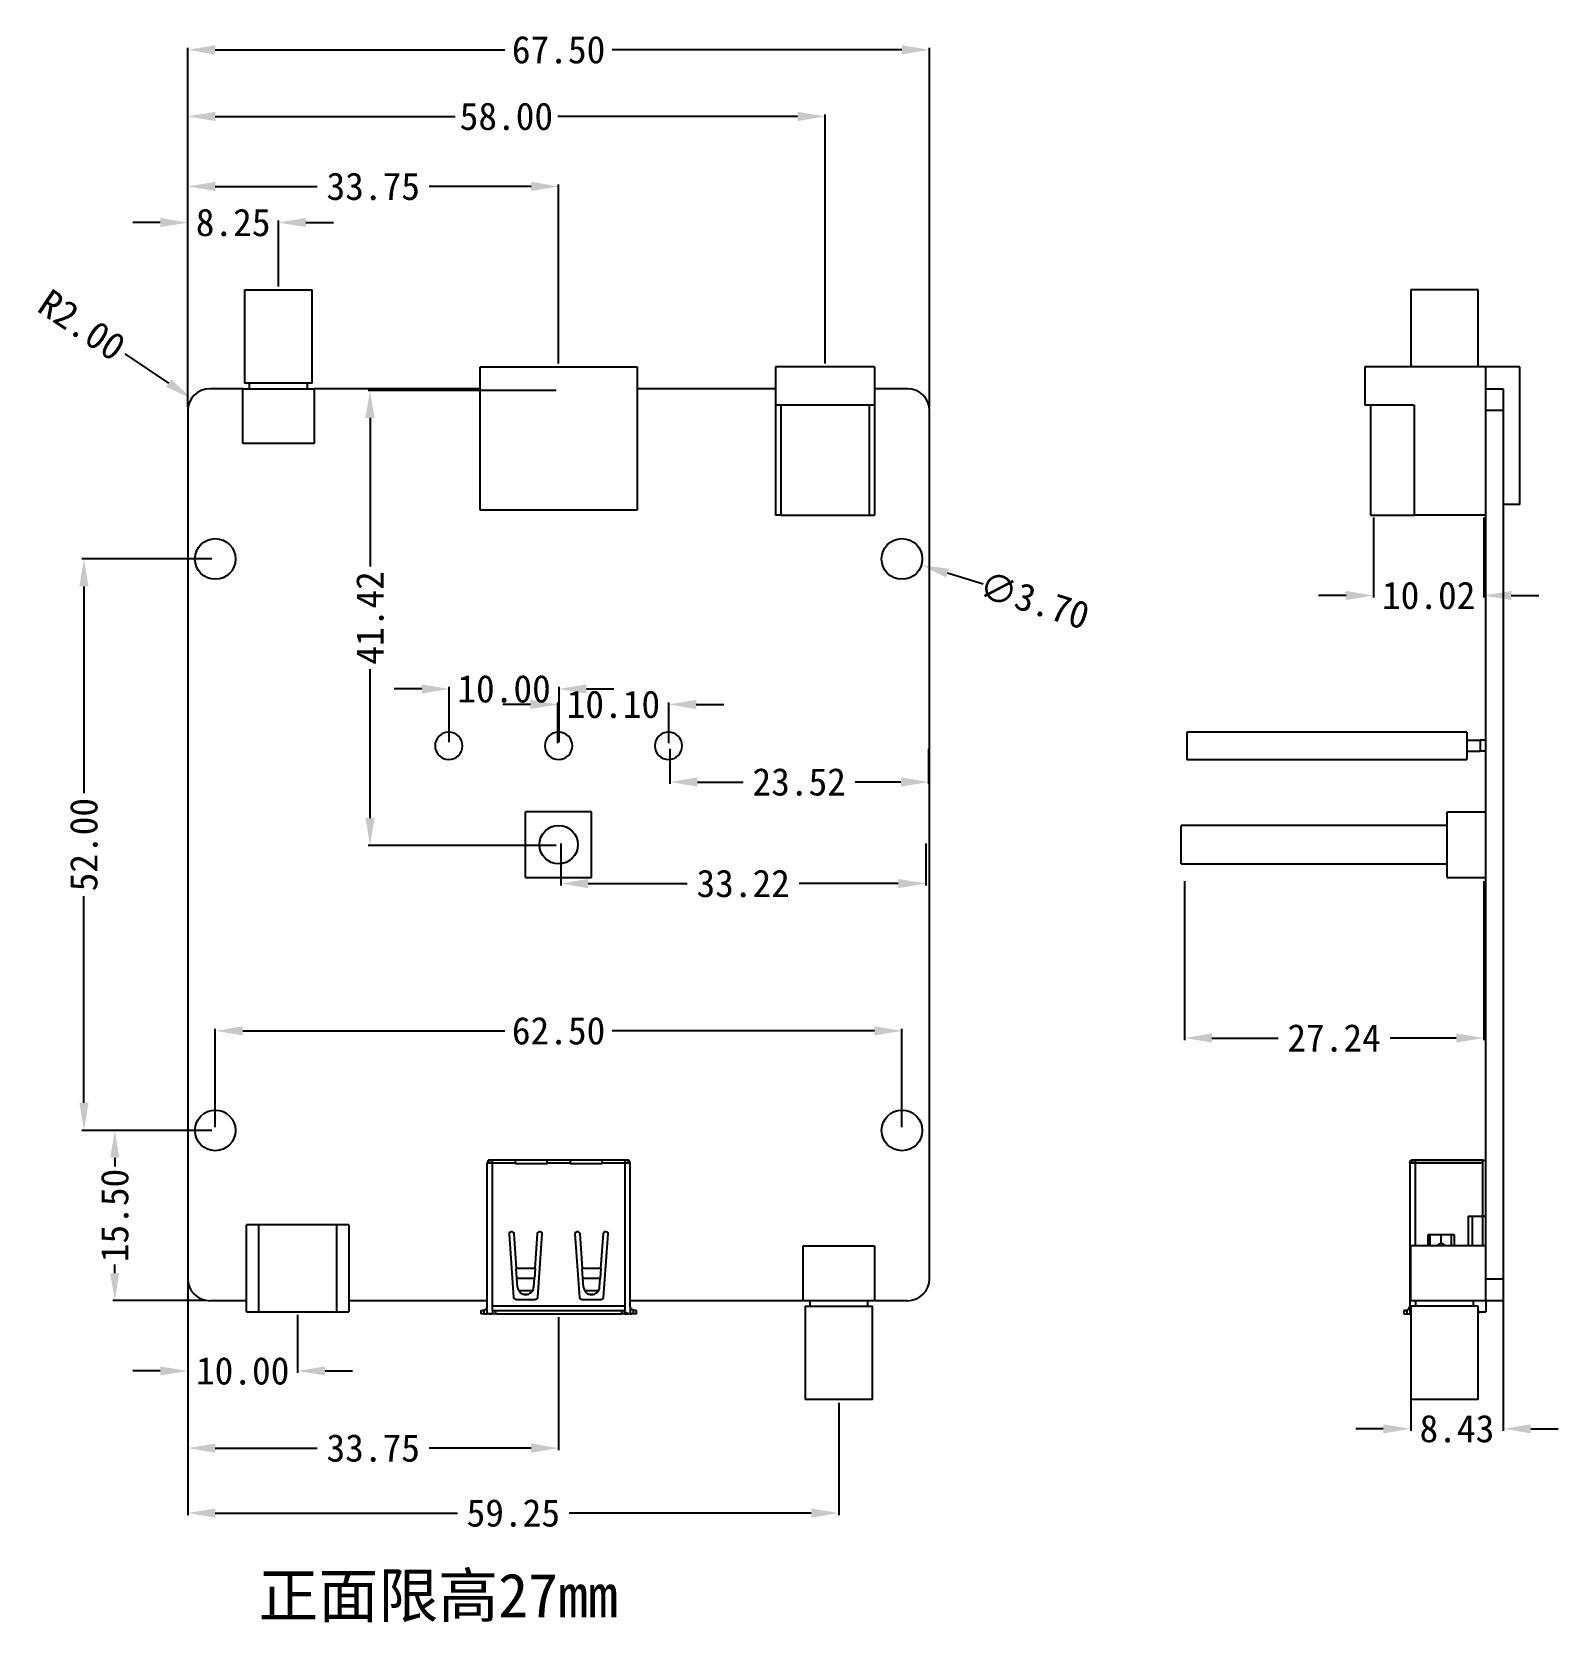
# Model space of a CAD drawing. Header units: millimetres. Extents: x 181 to 473, y 8 to 188.
# Drawn here: x 181.3 to 320.2, y 43 to 187.7 of the extents above; entities that cross this region are included whole.
import ezdxf

# ---------------------------------------------------------------- set-up
doc = ezdxf.new("R2010")
doc.units = ezdxf.units.MM
doc.layers.add('1', color=7, linetype='Continuous', true_color=0xffffff)
doc.dimstyles.get("Standard").update_dxf_attribs({"dimtxt": 2.5, "dimasz": 2.5, "dimexe": 0.18, "dimexo": 0.3, "dimgap": 0.09, "dimtad": 0, "dimzin": 0, "dimdsep": 46, "dimtxsty": 'Standard', "dimcen": 0, "dimclrd": 3, "dimclre": 3, "dimclrt": 4, "dimadec": 0, "dimazin": 0, "dimtfac": 1, "dimtofl": 0, "dimtmove": 0, "dimatfit": 3, "dimfxl": 0, "dimtolj": 1, "dimtzin": 0, "dimarcsym": 0})

# ---------------------------------------------------------------- blocks, each defined once
blk = doc.blocks.new('*D41')
at = {"color": 3, "linetype": 'ByBlock', "lineweight": -2, "transparency": 16777216}
for p, q in [((195.52, 153.54), (195.52, 186.25)), ((198.02, 186.07), (224.39, 186.07)), ((260.52, 186.07), (234.16, 186.07)), ((263.02, 153.54), (263.02, 186.25))]:
    blk.add_line(p, q, dxfattribs=at)
at = {"color": 3, "linetype": 'ByBlock', "lineweight": -3, "transparency": 16777216}
for points in [[(198.02, 186.49), (198.02, 185.65), (195.52, 186.07)], [(260.52, 186.49), (260.52, 185.65), (263.02, 186.07)]]:
    blk.add_solid(points, dxfattribs=at)
at = {"layer": 'Defpoints', "color": 0, "linetype": 'ByBlock', "lineweight": -3, "transparency": 16777216}
for p in [(263.02, 186.07), (195.52, 153.24), (263.02, 153.24)]:
    blk.add_point(p, dxfattribs=at)
at = {"color": 4, "linetype": 'ByBlock', "lineweight": -3, "transparency": 16777216, "insert": (229.27, 186.07), "char_height": 2.5, "attachment_point": 5}
blk.add_mtext('\\A1;67.50', dxfattribs=at)
blk = doc.blocks.new('*D42')
at = {"color": 3, "linetype": 'ByBlock', "lineweight": -2, "transparency": 16777216}
blk.add_line((189.78, 158.42), (193.78, 155.74), dxfattribs=at)
at = {"color": 3, "linetype": 'ByBlock', "lineweight": -3, "transparency": 16777216}
blk.add_solid([(194.02, 156.09), (193.55, 155.39), (195.86, 154.35)], dxfattribs=at)
at = {"layer": 'Defpoints', "color": 0, "linetype": 'ByBlock', "lineweight": -3, "transparency": 16777216}
for p in [(195.86, 154.35), (197.52, 153.24)]:
    blk.add_point(p, dxfattribs=at)
at = {"color": 4, "linetype": 'ByBlock', "lineweight": -3, "transparency": 16777216, "insert": (185.89, 161.02), "char_height": 2.5, "attachment_point": 5, "rotation": 326.1982}
blk.add_mtext('\\A1;R2.00', dxfattribs=at)
blk = doc.blocks.new('*D43')
at = {"color": 3, "linetype": 'ByBlock', "lineweight": -2, "transparency": 16777216}
for p, q in [((193.02, 170.35), (190.52, 170.35)), ((195.52, 153.54), (195.52, 170.53)), ((203.77, 164.54), (203.77, 170.53)), ((206.27, 170.35), (208.77, 170.35))]:
    blk.add_line(p, q, dxfattribs=at)
at = {"color": 3, "linetype": 'ByBlock', "lineweight": -3, "transparency": 16777216}
for points in [[(193.02, 170.77), (193.02, 169.94), (195.52, 170.35)], [(206.27, 170.77), (206.27, 169.94), (203.77, 170.35)]]:
    blk.add_solid(points, dxfattribs=at)
at = {"layer": 'Defpoints', "color": 0, "linetype": 'ByBlock', "lineweight": -3, "transparency": 16777216}
for p in [(203.77, 170.35), (203.77, 164.24), (195.52, 153.24)]:
    blk.add_point(p, dxfattribs=at)
at = {"color": 4, "linetype": 'ByBlock', "lineweight": -3, "transparency": 16777216, "insert": (199.65, 170.35), "char_height": 2.5, "attachment_point": 5}
blk.add_mtext('\\A1;8.25', dxfattribs=at)
blk = doc.blocks.new('*D44')
at = {"color": 3, "linetype": 'ByBlock', "lineweight": -2, "transparency": 16777216}
for p, q in [((195.52, 153.54), (195.52, 173.82)), ((229.27, 157.54), (229.27, 173.82)), ((198.02, 173.64), (207.31, 173.64)), ((226.77, 173.64), (217.49, 173.64))]:
    blk.add_line(p, q, dxfattribs=at)
at = {"color": 3, "linetype": 'ByBlock', "lineweight": -3, "transparency": 16777216}
for points in [[(198.02, 174.06), (198.02, 173.23), (195.52, 173.64)], [(226.77, 174.06), (226.77, 173.23), (229.27, 173.64)]]:
    blk.add_solid(points, dxfattribs=at)
at = {"layer": 'Defpoints', "color": 0, "linetype": 'ByBlock', "lineweight": -3, "transparency": 16777216}
for p in [(229.27, 173.64), (229.27, 157.24), (195.52, 153.24)]:
    blk.add_point(p, dxfattribs=at)
at = {"color": 4, "linetype": 'ByBlock', "lineweight": -3, "transparency": 16777216, "insert": (212.4, 173.64), "char_height": 2.5, "attachment_point": 5}
blk.add_mtext('\\A1;33.75', dxfattribs=at)
blk = doc.blocks.new('*D45')
at = {"color": 3, "linetype": 'ByBlock', "lineweight": -2, "transparency": 16777216}
for p, q in [((195.52, 153.54), (195.52, 180.19)), ((198.02, 180.01), (219.85, 180.01)), ((251.02, 180.01), (229.2, 180.01)), ((253.52, 157.54), (253.52, 180.19))]:
    blk.add_line(p, q, dxfattribs=at)
at = {"color": 3, "linetype": 'ByBlock', "lineweight": -3, "transparency": 16777216}
for points in [[(198.02, 180.43), (198.02, 179.59), (195.52, 180.01)], [(251.02, 180.43), (251.02, 179.59), (253.52, 180.01)]]:
    blk.add_solid(points, dxfattribs=at)
at = {"layer": 'Defpoints', "color": 0, "linetype": 'ByBlock', "lineweight": -3, "transparency": 16777216}
for p in [(253.52, 180.01), (253.52, 157.24), (195.52, 153.24)]:
    blk.add_point(p, dxfattribs=at)
at = {"color": 4, "linetype": 'ByBlock', "lineweight": -3, "transparency": 16777216, "insert": (224.52, 180.01), "char_height": 2.5, "attachment_point": 5}
blk.add_mtext('\\A1;58.00', dxfattribs=at)
blk = doc.blocks.new('*D46')
at = {"color": 3, "linetype": 'ByBlock', "lineweight": -2, "transparency": 16777216}
for p, q in [((195.52, 73.94), (195.52, 65.66)), ((205.52, 70.94), (205.52, 65.66)), ((193.02, 65.84), (190.52, 65.84)), ((208.02, 65.84), (210.52, 65.84))]:
    blk.add_line(p, q, dxfattribs=at)
at = {"color": 3, "linetype": 'ByBlock', "lineweight": -3, "transparency": 16777216}
for points in [[(193.02, 66.26), (193.02, 65.43), (195.52, 65.84)], [(208.02, 66.26), (208.02, 65.43), (205.52, 65.84)]]:
    blk.add_solid(points, dxfattribs=at)
at = {"layer": 'Defpoints', "color": 0, "linetype": 'ByBlock', "lineweight": -3, "transparency": 16777216}
for p in [(195.52, 74.24), (205.52, 71.24), (205.52, 65.84)]:
    blk.add_point(p, dxfattribs=at)
at = {"color": 4, "linetype": 'ByBlock', "lineweight": -3, "transparency": 16777216, "insert": (200.52, 65.84), "char_height": 2.5, "attachment_point": 5}
blk.add_mtext('\\A1;10.00', dxfattribs=at)
blk = doc.blocks.new('*D47')
at = {"color": 3, "linetype": 'ByBlock', "lineweight": -2, "transparency": 16777216}
for p, q in [((195.52, 73.94), (195.52, 58.64)), ((229.27, 70.74), (229.27, 58.64)), ((198.02, 58.82), (207.31, 58.82)), ((226.77, 58.82), (217.49, 58.82))]:
    blk.add_line(p, q, dxfattribs=at)
at = {"color": 3, "linetype": 'ByBlock', "lineweight": -3, "transparency": 16777216}
for points in [[(198.02, 59.24), (198.02, 58.4), (195.52, 58.82)], [(226.77, 59.24), (226.77, 58.4), (229.27, 58.82)]]:
    blk.add_solid(points, dxfattribs=at)
at = {"layer": 'Defpoints', "color": 0, "linetype": 'ByBlock', "lineweight": -3, "transparency": 16777216}
for p in [(195.52, 74.24), (229.27, 71.04), (229.27, 58.82)]:
    blk.add_point(p, dxfattribs=at)
at = {"color": 4, "linetype": 'ByBlock', "lineweight": -3, "transparency": 16777216, "insert": (212.4, 58.82), "char_height": 2.5, "attachment_point": 5}
blk.add_mtext('\\A1;33.75', dxfattribs=at)
blk = doc.blocks.new('*D48')
at = {"color": 3, "linetype": 'ByBlock', "lineweight": -2, "transparency": 16777216}
for p, q in [((195.52, 73.94), (195.52, 52.73)), ((254.77, 62.94), (254.77, 52.73)), ((198.02, 52.91), (220.06, 52.91)), ((252.27, 52.91), (230.24, 52.91))]:
    blk.add_line(p, q, dxfattribs=at)
at = {"color": 3, "linetype": 'ByBlock', "lineweight": -3, "transparency": 16777216}
for points in [[(198.02, 53.33), (198.02, 52.5), (195.52, 52.91)], [(252.27, 53.33), (252.27, 52.5), (254.77, 52.91)]]:
    blk.add_solid(points, dxfattribs=at)
at = {"layer": 'Defpoints', "color": 0, "linetype": 'ByBlock', "lineweight": -3, "transparency": 16777216}
for p in [(195.52, 74.24), (254.77, 63.24), (254.77, 52.91)]:
    blk.add_point(p, dxfattribs=at)
at = {"color": 4, "linetype": 'ByBlock', "lineweight": -3, "transparency": 16777216, "insert": (225.15, 52.91), "char_height": 2.5, "attachment_point": 5}
blk.add_mtext('\\A1;59.25', dxfattribs=at)
blk = doc.blocks.new('*D49')
at = {"color": 3, "linetype": 'ByBlock', "lineweight": -2, "transparency": 16777216}
for p, q in [((198.02, 88.04), (198.02, 96.97)), ((260.52, 88.04), (260.52, 96.97)), ((200.52, 96.79), (224.39, 96.79)), ((258.02, 96.79), (234.16, 96.79))]:
    blk.add_line(p, q, dxfattribs=at)
at = {"color": 3, "linetype": 'ByBlock', "lineweight": -3, "transparency": 16777216}
for points in [[(200.52, 97.21), (200.52, 96.38), (198.02, 96.79)], [(258.02, 97.21), (258.02, 96.38), (260.52, 96.79)]]:
    blk.add_solid(points, dxfattribs=at)
at = {"layer": 'Defpoints', "color": 0, "linetype": 'ByBlock', "lineweight": -3, "transparency": 16777216}
for p in [(260.52, 96.79), (198.02, 87.74), (260.52, 87.74)]:
    blk.add_point(p, dxfattribs=at)
at = {"color": 4, "linetype": 'ByBlock', "lineweight": -3, "transparency": 16777216, "insert": (229.27, 96.79), "char_height": 2.5, "attachment_point": 5}
blk.add_mtext('\\A1;62.50', dxfattribs=at)
blk = doc.blocks.new('*D50')
at = {"color": 3, "linetype": 'ByBlock', "lineweight": -2, "transparency": 16777216}
for p, q in [((197.72, 139.74), (185.89, 139.74)), ((186.07, 137.24), (186.07, 118.41)), ((186.07, 90.24), (186.07, 109.06)), ((197.72, 87.74), (185.89, 87.74))]:
    blk.add_line(p, q, dxfattribs=at)
at = {"color": 3, "linetype": 'ByBlock', "lineweight": -3, "transparency": 16777216}
for points in [[(185.66, 137.24), (186.49, 137.24), (186.07, 139.74)], [(185.66, 90.24), (186.49, 90.24), (186.07, 87.74)]]:
    blk.add_solid(points, dxfattribs=at)
at = {"layer": 'Defpoints', "color": 0, "linetype": 'ByBlock', "lineweight": -3, "transparency": 16777216}
for p in [(186.07, 139.74), (198.02, 139.74), (198.02, 87.74)]:
    blk.add_point(p, dxfattribs=at)
at = {"color": 4, "linetype": 'ByBlock', "lineweight": -3, "transparency": 16777216, "insert": (186.07, 113.74), "char_height": 2.5, "attachment_point": 5, "rotation": 90}
blk.add_mtext('\\A1;52.00', dxfattribs=at)
blk = doc.blocks.new('*D51')
at = {"color": 3, "linetype": 'ByBlock', "lineweight": -2, "transparency": 16777216}
for p, q in [((197.72, 87.74), (188.7, 87.74)), ((188.88, 85.24), (188.88, 84.45)), ((188.88, 74.74), (188.88, 75.52)), ((197.22, 72.24), (188.7, 72.24))]:
    blk.add_line(p, q, dxfattribs=at)
at = {"color": 3, "linetype": 'ByBlock', "lineweight": -3, "transparency": 16777216}
for points in [[(188.46, 85.24), (189.29, 85.24), (188.88, 87.74)], [(188.46, 74.74), (189.29, 74.74), (188.88, 72.24)]]:
    blk.add_solid(points, dxfattribs=at)
at = {"layer": 'Defpoints', "color": 0, "linetype": 'ByBlock', "lineweight": -3, "transparency": 16777216}
for p in [(188.88, 87.74), (198.02, 87.74), (197.52, 72.24)]:
    blk.add_point(p, dxfattribs=at)
at = {"color": 4, "linetype": 'ByBlock', "lineweight": -3, "transparency": 16777216, "insert": (188.88, 79.99), "char_height": 2.5, "attachment_point": 5, "rotation": 90}
blk.add_mtext('\\A1;15.50', dxfattribs=at)
blk = doc.blocks.new('*D52')
at = {"color": 3, "linetype": 'ByBlock', "lineweight": -2, "transparency": 16777216}
blk.add_line((267.91, 137.43), (264.68, 138.44), dxfattribs=at)
at = {"color": 3, "linetype": 'ByBlock', "lineweight": -3, "transparency": 16777216}
blk.add_solid([(264.8, 138.84), (264.55, 138.04), (262.29, 139.18)], dxfattribs=at)
at = {"layer": 'Defpoints', "color": 0, "linetype": 'ByBlock', "lineweight": -3, "transparency": 16777216}
for p in [(258.76, 140.29), (262.29, 139.18)]:
    blk.add_point(p, dxfattribs=at)
at = {"color": 4, "linetype": 'ByBlock', "lineweight": -3, "transparency": 16777216, "insert": (272.57, 135.97), "char_height": 2.5, "attachment_point": 5, "rotation": 342.6505}
blk.add_mtext('\\A1;∅3.70', dxfattribs=at)
blk = doc.blocks.new('*D36')
at = {"color": 3, "linetype": 'ByBlock', "lineweight": -2, "transparency": 16777216}
for p, q in [((229.46, 113.83), (229.46, 110.02)), ((262.69, 113.83), (262.69, 110.02)), ((231.96, 110.2), (240.98, 110.2)), ((260.19, 110.2), (251.16, 110.2))]:
    blk.add_line(p, q, dxfattribs=at)
at = {"color": 3, "linetype": 'ByBlock', "lineweight": -3, "transparency": 16777216}
for points in [[(231.96, 110.62), (231.96, 109.78), (229.46, 110.2)], [(260.19, 110.62), (260.19, 109.78), (262.69, 110.2)]]:
    blk.add_solid(points, dxfattribs=at)
at = {"layer": 'Defpoints', "color": 0, "linetype": 'ByBlock', "lineweight": -3, "transparency": 16777216}
for p in [(229.46, 114.13), (262.69, 114.13), (262.69, 110.2)]:
    blk.add_point(p, dxfattribs=at)
at = {"color": 4, "linetype": 'ByBlock', "lineweight": -3, "transparency": 16777216, "insert": (246.07, 110.2), "char_height": 2.5, "attachment_point": 5}
blk.add_mtext('\\A1;33.22', dxfattribs=at)
blk = doc.blocks.new('*D37')
at = {"color": 3, "linetype": 'ByBlock', "lineweight": -2, "transparency": 16777216}
for p, q in [((229.05, 155.08), (211.93, 155.08)), ((212.11, 152.58), (212.11, 139.04)), ((212.11, 116.16), (212.11, 129.7)), ((229.05, 113.66), (211.93, 113.66))]:
    blk.add_line(p, q, dxfattribs=at)
at = {"color": 3, "linetype": 'ByBlock', "lineweight": -3, "transparency": 16777216}
for points in [[(211.69, 152.58), (212.52, 152.58), (212.11, 155.08)], [(211.69, 116.16), (212.52, 116.16), (212.11, 113.66)]]:
    blk.add_solid(points, dxfattribs=at)
at = {"layer": 'Defpoints', "color": 0, "linetype": 'ByBlock', "lineweight": -3, "transparency": 16777216}
for p in [(212.11, 155.08), (229.35, 155.08), (229.35, 113.66)]:
    blk.add_point(p, dxfattribs=at)
at = {"color": 4, "linetype": 'ByBlock', "lineweight": -3, "transparency": 16777216, "insert": (212.11, 134.37), "char_height": 2.5, "attachment_point": 5, "rotation": 90}
blk.add_mtext('\\A1;41.42', dxfattribs=at)
blk = doc.blocks.new('*D38')
at = {"color": 3, "linetype": 'ByBlock', "lineweight": -2, "transparency": 16777216}
for p, q in [((216.81, 127.91), (214.31, 127.91)), ((219.31, 123.07), (219.31, 128.09)), ((229.31, 123.07), (229.31, 128.09)), ((231.81, 127.91), (234.31, 127.91))]:
    blk.add_line(p, q, dxfattribs=at)
at = {"color": 3, "linetype": 'ByBlock', "lineweight": -3, "transparency": 16777216}
for points in [[(216.81, 128.33), (216.81, 127.49), (219.31, 127.91)], [(231.81, 128.33), (231.81, 127.49), (229.31, 127.91)]]:
    blk.add_solid(points, dxfattribs=at)
at = {"layer": 'Defpoints', "color": 0, "linetype": 'ByBlock', "lineweight": -3, "transparency": 16777216}
for p in [(229.31, 127.91), (219.31, 122.77), (229.31, 122.77)]:
    blk.add_point(p, dxfattribs=at)
at = {"color": 4, "linetype": 'ByBlock', "lineweight": -3, "transparency": 16777216, "insert": (224.31, 127.91), "char_height": 2.5, "attachment_point": 5}
blk.add_mtext('\\A1;10.00', dxfattribs=at)
blk = doc.blocks.new('*D39')
at = {"color": 3, "linetype": 'ByBlock', "lineweight": -2, "transparency": 16777216}
for p, q in [((226.71, 126.5), (224.21, 126.5)), ((229.21, 122.97), (229.21, 126.68)), ((239.3, 122.97), (239.3, 126.68)), ((241.8, 126.5), (244.3, 126.5))]:
    blk.add_line(p, q, dxfattribs=at)
at = {"color": 3, "linetype": 'ByBlock', "lineweight": -3, "transparency": 16777216}
for points in [[(226.71, 126.91), (226.71, 126.08), (229.21, 126.5)], [(241.8, 126.91), (241.8, 126.08), (239.3, 126.5)]]:
    blk.add_solid(points, dxfattribs=at)
at = {"layer": 'Defpoints', "color": 0, "linetype": 'ByBlock', "lineweight": -3, "transparency": 16777216}
for p in [(239.3, 126.5), (229.21, 122.67), (239.3, 122.67)]:
    blk.add_point(p, dxfattribs=at)
at = {"color": 4, "linetype": 'ByBlock', "lineweight": -3, "transparency": 16777216, "insert": (234.26, 126.5), "char_height": 2.5, "attachment_point": 5}
blk.add_mtext('\\A1;10.10', dxfattribs=at)
blk = doc.blocks.new('*D40')
at = {"color": 3, "linetype": 'ByBlock', "lineweight": -2, "transparency": 16777216}
for p, q in [((239.4, 122.47), (239.4, 119.26)), ((262.93, 122.47), (262.93, 119.26)), ((241.9, 119.44), (246.08, 119.44)), ((260.43, 119.44), (256.26, 119.44))]:
    blk.add_line(p, q, dxfattribs=at)
at = {"color": 3, "linetype": 'ByBlock', "lineweight": -3, "transparency": 16777216}
for points in [[(241.9, 119.86), (241.9, 119.02), (239.4, 119.44)], [(260.43, 119.86), (260.43, 119.02), (262.93, 119.44)]]:
    blk.add_solid(points, dxfattribs=at)
at = {"layer": 'Defpoints', "color": 0, "linetype": 'ByBlock', "lineweight": -3, "transparency": 16777216}
for p in [(239.4, 122.77), (262.93, 122.77), (262.93, 119.44)]:
    blk.add_point(p, dxfattribs=at)
at = {"color": 4, "linetype": 'ByBlock', "lineweight": -3, "transparency": 16777216, "insert": (251.17, 119.44), "char_height": 2.5, "attachment_point": 5}
blk.add_mtext('\\A1;23.52', dxfattribs=at)
blk = doc.blocks.new('*D53')
at = {"color": 3, "linetype": 'ByBlock', "lineweight": -2, "transparency": 16777216}
for p, q in [((286.23, 110.43), (286.23, 95.96)), ((313.47, 110.43), (313.47, 95.96)), ((288.73, 96.14), (294.76, 96.14)), ((310.97, 96.14), (304.94, 96.14))]:
    blk.add_line(p, q, dxfattribs=at)
at = {"color": 3, "linetype": 'ByBlock', "lineweight": -3, "transparency": 16777216}
for points in [[(288.73, 96.56), (288.73, 95.73), (286.23, 96.14)], [(310.97, 96.56), (310.97, 95.73), (313.47, 96.14)]]:
    blk.add_solid(points, dxfattribs=at)
at = {"layer": 'Defpoints', "color": 0, "linetype": 'ByBlock', "lineweight": -3, "transparency": 16777216}
for p in [(286.23, 110.73), (313.47, 110.73), (286.23, 96.14)]:
    blk.add_point(p, dxfattribs=at)
at = {"color": 4, "linetype": 'ByBlock', "lineweight": -3, "transparency": 16777216, "insert": (299.85, 96.14), "char_height": 2.5, "attachment_point": 5}
blk.add_mtext('\\A1;27.24', dxfattribs=at)
blk = doc.blocks.new('*D54')
at = {"color": 3, "linetype": 'ByBlock', "lineweight": -2, "transparency": 16777216}
for p, q in [((303.44, 143.51), (303.44, 136.23)), ((313.47, 143.51), (313.47, 136.23)), ((300.94, 136.41), (298.44, 136.41)), ((315.97, 136.41), (318.47, 136.41))]:
    blk.add_line(p, q, dxfattribs=at)
at = {"color": 3, "linetype": 'ByBlock', "lineweight": -3, "transparency": 16777216}
for points in [[(300.94, 136.83), (300.94, 136), (303.44, 136.41)], [(315.97, 136.83), (315.97, 136), (313.47, 136.41)]]:
    blk.add_solid(points, dxfattribs=at)
at = {"layer": 'Defpoints', "color": 0, "linetype": 'ByBlock', "lineweight": -3, "transparency": 16777216}
for p in [(303.44, 143.81), (313.47, 143.81), (303.44, 136.41)]:
    blk.add_point(p, dxfattribs=at)
at = {"color": 4, "linetype": 'ByBlock', "lineweight": -3, "transparency": 16777216, "insert": (308.46, 136.41), "char_height": 2.5, "attachment_point": 5}
blk.add_mtext('\\A1;10.02', dxfattribs=at)
blk = doc.blocks.new('*D55')
at = {"color": 3, "linetype": 'ByBlock', "lineweight": -2, "transparency": 16777216}
for p, q in [((315.25, 76.24), (315.25, 60.4)), ((306.82, 71.44), (306.82, 60.4)), ((304.32, 60.58), (301.82, 60.58)), ((317.75, 60.58), (320.25, 60.58))]:
    blk.add_line(p, q, dxfattribs=at)
at = {"color": 3, "linetype": 'ByBlock', "lineweight": -3, "transparency": 16777216}
for points in [[(304.32, 60.99), (304.32, 60.16), (306.82, 60.58)], [(317.75, 60.99), (317.75, 60.16), (315.25, 60.58)]]:
    blk.add_solid(points, dxfattribs=at)
at = {"layer": 'Defpoints', "color": 0, "linetype": 'ByBlock', "lineweight": -3, "transparency": 16777216}
for p in [(315.25, 76.54), (306.82, 71.74), (306.82, 60.58)]:
    blk.add_point(p, dxfattribs=at)
at = {"color": 4, "linetype": 'ByBlock', "lineweight": -3, "transparency": 16777216, "insert": (311.03, 60.58), "char_height": 2.5, "attachment_point": 5}
blk.add_mtext('\\A1;8.43', dxfattribs=at)

msp = doc.modelspace()

# ---------------------------------------------------------------- linework, layer by layer
at = {"layer": '1', "color": 0, "linetype": 'ByBlock', "lineweight": -3}
for p, q in [((200.699, 164.236), (200.699, 155.736)), ((200.699, 164.236), (206.849, 164.236)), ((206.849, 155.736), (206.849, 164.236)), ((306.821, 164.236), (306.821, 157.237)), ((312.971, 164.236), (306.821, 164.236)), ((312.971, 157.237), (312.971, 164.236)), ((222.124, 144.186), (222.124, 157.236)), ((222.124, 157.236), (236.424, 157.236)), ((236.424, 157.236), (236.424, 144.186)), ((249.024, 157.236), (249.024, 153.736)), ((258.024, 157.236), (249.024, 157.236)), ((258.024, 157.236), (258.024, 153.736)), ((302.652, 157.236), (302.652, 153.736)), ((313.652, 157.236), (302.652, 157.236)), ((316.746, 157.236), (313.652, 157.236)), ((316.746, 144.686), (316.746, 157.236)), ((200.524, 155.236), (197.524, 155.236)), ((200.524, 150.236), (200.524, 155.236)), ((200.524, 155.236), (207.024, 155.236)), ((203.774, 155.736), (200.699, 155.736)), ((201.124, 155.736), (201.124, 155.236)), ((206.849, 155.736), (203.774, 155.736)), ((206.424, 155.236), (206.424, 155.736)), ((207.024, 155.236), (207.024, 150.236)), ((222.124, 155.236), (207.024, 155.236)), ((313.646, 155.236), (315.246, 155.236)), ((313.646, 153.236), (313.646, 155.236)), ((315.246, 155.236), (315.246, 153.236)), ((249.024, 153.736), (249.024, 143.736)), ((258.024, 153.736), (249.024, 153.736)), ((249.524, 143.736), (249.524, 153.736)), ((257.524, 153.736), (257.524, 143.736)), ((258.024, 153.736), (258.024, 143.736)), ((307.152, 153.736), (302.652, 153.736)), ((303.152, 153.736), (303.152, 143.736)), ((307.152, 153.736), (307.152, 143.736)), ((195.524, 153.236), (195.524, 74.236)), ((263.024, 74.236), (263.024, 153.236)), ((313.646, 74.236), (313.646, 153.236)), ((315.246, 153.236), (313.646, 153.236)), ((315.246, 153.236), (315.246, 74.236)), ((207.024, 150.236), (200.524, 150.236)), ((236.424, 144.186), (222.124, 144.186)), ((249.524, 143.736), (249.024, 143.736)), ((249.524, 143.736), (257.524, 143.736)), ((257.524, 143.736), (258.024, 143.736)), ((303.152, 143.736), (307.152, 143.736)), ((313.646, 143.736), (307.152, 143.736)), ((316.746, 144.686), (315.246, 144.686)), ((311.946, 123.986), (286.446, 123.986)), ((286.446, 123.986), (286.446, 121.486)), ((311.946, 123.986), (311.946, 122.736)), ((311.946, 123.236), (313.146, 123.236)), ((313.146, 123.236), (313.146, 122.236)), ((313.646, 123.236), (313.146, 123.236)), ((311.946, 122.736), (311.946, 121.486)), ((311.946, 122.236), (313.146, 122.236)), ((313.646, 122.236), (313.146, 122.236)), ((286.446, 121.486), (311.946, 121.486)), ((232.274, 116.736), (226.274, 116.736)), ((226.274, 110.736), (226.274, 116.736)), ((232.274, 110.736), (232.274, 116.736)), ((310.146, 110.736), (310.146, 116.736)), ((310.146, 116.736), (313.646, 116.736)), ((310.146, 115.486), (285.946, 115.486)), ((285.946, 113.736), (285.946, 115.486)), ((285.946, 111.986), (285.946, 113.736)), ((285.946, 111.986), (310.146, 111.986)), ((226.274, 110.736), (232.274, 110.736)), ((310.146, 110.736), (313.646, 110.736)), ((222.75, 84.787), (222.749, 71.737)), ((222.75, 84.787), (222.791, 84.787)), ((222.791, 84.787), (223.25, 84.787)), ((223, 85.037), (223.021, 85.037)), ((223.249, 71.737), (223.25, 84.787)), ((225.325, 85.037), (223.25, 85.037)), ((223.25, 84.787), (225.325, 84.787)), ((225.325, 85.037), (225.325, 84.787)), ((228.225, 85.036), (225.325, 85.037)), ((225.325, 84.787), (225.325, 84.737)), ((225.325, 84.737), (228.225, 84.736)), ((230.325, 85.036), (228.225, 85.036)), ((228.225, 84.786), (228.225, 85.036)), ((228.225, 84.786), (228.225, 84.736)), ((228.225, 84.786), (230.325, 84.786)), ((230.325, 85.036), (230.325, 84.786)), ((233.225, 85.036), (230.325, 85.036)), ((230.325, 84.786), (230.325, 84.736)), ((230.325, 84.736), (233.225, 84.736)), ((235.3, 85.036), (233.225, 85.036)), ((233.225, 84.786), (233.225, 85.036)), ((233.225, 84.786), (233.225, 84.736)), ((233.225, 84.786), (235.3, 84.786)), ((235.3, 84.786), (235.299, 71.736)), ((235.3, 84.786), (235.759, 84.786)), ((235.529, 85.036), (235.55, 85.036)), ((235.759, 84.786), (235.8, 84.786)), ((235.799, 71.736), (235.8, 84.786)), ((306.746, 84.786), (306.746, 84.786)), ((306.746, 84.786), (306.746, 84.786)), ((306.746, 84.786), (306.746, 84.786)), ((306.746, 84.786), (306.746, 71.736)), ((306.996, 85.037), (306.996, 85.037)), ((306.996, 85.037), (308.096, 85.037)), ((306.996, 85.036), (306.996, 85.036)), ((306.996, 85.036), (306.996, 85.036)), ((308.096, 85.036), (306.996, 85.036)), ((308.096, 85.036), (306.996, 85.036)), ((306.996, 85.036), (308.096, 85.036)), ((307.246, 85.037), (313.346, 85.037)), ((313.346, 85.036), (307.246, 85.036)), ((307.246, 77.237), (307.246, 84.786)), ((307.246, 84.786), (313.346, 84.786)), ((308.096, 85.036), (308.096, 85.037)), ((308.096, 85.036), (308.096, 85.036)), ((312.096, 85.036), (312.096, 85.037)), ((312.818, 85.036), (312.818, 85.037)), ((312.818, 85.037), (313.346, 85.037)), ((313.346, 85.036), (312.818, 85.036)), ((313.346, 85.037), (313.346, 85.036)), ((313.346, 85.037), (313.346, 85.037)), ((313.346, 85.037), (313.646, 85.037)), ((313.346, 85.037), (313.346, 85.037)), ((313.346, 85.037), (313.646, 85.037)), ((313.346, 85.036), (313.346, 84.786)), ((313.346, 85.036), (313.346, 85.036)), ((313.346, 85.036), (313.646, 85.036)), ((313.346, 85.036), (313.346, 85.036)), ((313.346, 85.036), (313.646, 85.036)), ((313.346, 84.786), (313.346, 79.936)), ((312.046, 79.936), (313.346, 79.936)), ((312.046, 79.936), (312.046, 77.236)), ((312.446, 77.236), (312.446, 79.936)), ((313.346, 79.936), (313.346, 77.236)), ((313.346, 79.936), (313.646, 79.936)), ((200.874, 71.236), (200.874, 79.136)), ((201.974, 79.136), (200.874, 79.136)), ((201.974, 79.136), (201.974, 71.236)), ((209.074, 79.136), (201.974, 79.136)), ((209.074, 71.236), (209.074, 79.136)), ((210.174, 79.136), (209.074, 79.136)), ((210.174, 79.136), (210.174, 71.236)), ((225.211, 72.522), (224.79, 78.322)), ((225.189, 78.351), (225.419, 75.182)), ((227.13, 75.182), (227.36, 78.351)), ((227.759, 78.322), (227.338, 72.522)), ((231.211, 72.522), (230.79, 78.322)), ((231.189, 78.351), (231.419, 75.182)), ((233.13, 75.182), (233.36, 78.351)), ((233.759, 78.322), (233.338, 72.522)), ((308.396, 78.236), (308.396, 77.236)), ((310.796, 78.236), (308.396, 78.236)), ((308.596, 77.237), (308.596, 78.236)), ((309.596, 77.436), (309.596, 78.236)), ((310.546, 77.236), (310.546, 78.236)), ((310.796, 77.236), (310.796, 78.236)), ((251.524, 72.236), (251.524, 77.236)), ((251.524, 77.236), (258.024, 77.236)), ((258.024, 77.236), (258.024, 72.236)), ((306.816, 77.236), (306.816, 72.236)), ((313.646, 77.236), (306.816, 77.236)), ((225.484, 74.288), (225.419, 75.182)), ((227.13, 75.182), (225.419, 75.182)), ((225.484, 74.288), (227.065, 74.288)), ((225.544, 73.461), (225.484, 74.288)), ((227.005, 73.461), (227.065, 74.288)), ((227.13, 75.182), (227.065, 74.288)), ((231.484, 74.287), (231.419, 75.182)), ((233.13, 75.182), (231.419, 75.182)), ((231.484, 74.287), (233.065, 74.287)), ((231.544, 73.461), (231.484, 74.287)), ((233.005, 73.461), (233.065, 74.287)), ((233.13, 75.182), (233.065, 74.287)), ((313.646, 74.236), (315.246, 74.236)), ((313.646, 72.236), (313.646, 74.236)), ((315.246, 74.236), (315.246, 72.236)), ((226.906, 73.143), (225.643, 73.143)), ((225.99, 72.839), (226.559, 72.839)), ((232.906, 73.143), (231.643, 73.143)), ((231.99, 72.839), (232.559, 72.839)), ((200.874, 72.236), (197.524, 72.236)), ((200.874, 71.236), (201.974, 71.236)), ((201.974, 71.236), (209.074, 71.236)), ((209.074, 71.236), (210.174, 71.236)), ((222.75, 72.236), (210.175, 72.236)), ((222.199, 71.337), (222.199, 71.037)), ((222.199, 71.337), (222.335, 71.337)), ((222.499, 71.037), (222.199, 71.037)), ((222.499, 71.037), (222.499, 71.365)), ((222.499, 71.037), (222.649, 71.037)), ((222.749, 71.692), (222.749, 71.05)), ((235.299, 71.736), (223.249, 71.737)), ((223.249, 71.366), (223.249, 71.737)), ((223.249, 71.366), (223.249, 71.037)), ((223.549, 71.037), (223.249, 71.037)), ((223.289, 71.337), (223.549, 71.337)), ((223.549, 71.037), (223.549, 71.337)), ((223.549, 71.337), (234.999, 71.336)), ((223.549, 71.037), (234.999, 71.036)), ((225.41, 72.337), (227.138, 72.337)), ((231.41, 72.336), (233.138, 72.336)), ((234.999, 71.336), (234.999, 71.036)), ((234.999, 71.336), (235.259, 71.336)), ((235.299, 71.036), (234.999, 71.036)), ((235.299, 71.736), (235.299, 71.365)), ((235.299, 71.036), (235.299, 71.365)), ((251.524, 72.236), (235.799, 72.236)), ((235.799, 71.692), (235.799, 71.049)), ((236.049, 71.036), (235.899, 71.036)), ((236.049, 71.365), (236.049, 71.036)), ((236.349, 71.036), (236.049, 71.036)), ((236.349, 71.336), (236.211, 71.336)), ((236.349, 71.036), (236.349, 71.336)), ((258.024, 72.236), (251.524, 72.236)), ((251.699, 71.736), (251.699, 63.236)), ((251.699, 71.736), (254.774, 71.736)), ((252.124, 72.236), (252.124, 71.736)), ((254.774, 71.736), (257.849, 71.736)), ((257.424, 71.736), (257.424, 72.236)), ((257.849, 63.236), (257.849, 71.736)), ((261.024, 72.236), (258.024, 72.236)), ((306.196, 71.337), (306.196, 71.336)), ((306.196, 71.336), (306.196, 71.036)), ((306.346, 71.337), (306.346, 71.336)), ((306.496, 71.036), (306.496, 71.365)), ((306.496, 71.036), (306.746, 71.036)), ((306.746, 71.736), (306.746, 71.036)), ((313.646, 72.236), (306.816, 72.236)), ((306.821, 71.736), (306.821, 63.236)), ((312.971, 71.736), (306.821, 71.736)), ((307.246, 72.236), (307.246, 71.736)), ((307.246, 71.736), (307.246, 71.738)), ((312.546, 71.737), (312.546, 72.237)), ((312.546, 71.736), (312.546, 72.236)), ((312.971, 63.236), (312.971, 71.736)), ((312.996, 71.337), (312.996, 71.336)), ((312.996, 71.036), (312.996, 71.336)), ((312.996, 71.236), (313.646, 71.236)), ((313.646, 72.236), (313.646, 71.236)), ((315.246, 72.236), (313.646, 72.236)), ((254.774, 63.236), (251.699, 63.236)), ((257.849, 63.236), (254.774, 63.236)), ((312.971, 63.236), (306.821, 63.236))]:
    msp.add_line(p, q, dxfattribs=at)
for centre, radius in [((198.024, 139.736), 1.85), ((260.524, 139.736), 1.85), ((229.274, 113.736), 1.75), ((198.024, 87.736), 1.85), ((260.524, 87.736), 1.85)]:
    msp.add_circle(centre, radius, dxfattribs=at)
at = {"layer": '1', "color": 0, "linetype": 'ByBlock', "lineweight": -3, "extrusion": (0, 0, -1)}
msp.add_circle((-219.274, 122.736), 1.25, dxfattribs=at)
at = {"layer": '1', "color": 0, "linetype": 'ByBlock', "lineweight": -3, "extrusion": (0, 1.17146e-15, -1)}
for centre in [(-229.274, 122.736), (-239.274, 122.736)]:
    msp.add_circle(centre, 1.25, dxfattribs=at)
at = {"layer": '1', "color": 0, "linetype": 'ByBlock', "lineweight": -3}
for centre, radius, start, end in [((197.524, 153.236), 2, 90, 180), ((261.024, 153.236), 2, 0, 90), ((223, 84.787, 0), 0.25, 89.99962, 113.81312), ((197.524, 74.236), 2, 180, 270), ((261.024, 74.236), 2, 270, 0), ((226.274, 73.514), 0.732, 247.13744, 292.85947), ((232.274, 73.514), 0.732, 247.13744, 292.85947), ((222.649, 71.437), 0.4, 269.99846, 284.66342), ((235.899, 71.436), 0.4, 255.3331, 269.99846)]:
    msp.add_arc(centre, radius, start, end, dxfattribs=at)
at = {"layer": '1', "color": 0, "linetype": 'ByBlock', "lineweight": -3, "extrusion": (1.28973e-06, 6.46235e-27, 1)}
msp.add_arc((235.55, 84.786, 0), 0.25, 66.19763, 89.99692, dxfattribs=at)
at = {"layer": '1', "color": 0, "linetype": 'ByBlock', "lineweight": -3, "extrusion": (6.12303e-17, -2.69363e-05, 1)}
for start, end in [(90, 180), (89.99997, 175.85265)]:
    msp.add_arc((306.996, 84.786, -0.003), 0.25, start, end, dxfattribs=at)
at = {"layer": '1', "color": 0, "linetype": 'ByBlock', "lineweight": -3, "extrusion": (0, 2.69687e-05, -1)}
msp.add_arc((-306.996, 84.786, 0.003), 0.25, 2.32927, 89.99869, dxfattribs=at)
at = {"layer": '1', "color": 0, "linetype": 'ByBlock', "lineweight": -3, "extrusion": (-6.12303e-17, 2.69363e-05, -1)}
for centre, radius, start, end in [((-306.996, 84.786, 0.003), 0.25, 360, 90), ((-306.996, 84.786, 0.003), 0.25, 56.82162, 90), ((-306.346, 71.736, 0.003), 0.4, 180.02318, 247.97569)]:
    msp.add_arc(centre, radius, start, end, dxfattribs=at)
at = {"layer": '1', "color": 0, "linetype": 'ByBlock', "lineweight": -3, "extrusion": (-1.28946e-06, -2.6937e-05, 1)}
for start, end in [(113.89488, 180), (90.00185, 113.89488)]:
    msp.add_arc((306.996, 84.786, -0.003), 0.25, start, end, dxfattribs=at)
at = {"layer": '1', "color": 0, "linetype": 'ByBlock', "lineweight": -3, "extrusion": (0, 0, -1)}
for centre, radius, start, end in [((-224.99, 78.337), 0.2, 355.85026, 175.85026), ((-227.559, 78.337), 0.2, 4.15283, 184.15283), ((-230.99, 78.336), 0.2, 355.85026, 175.85026), ((-233.559, 78.336), 0.2, 4.15283, 184.15283), ((-225.41, 72.537), 0.2, 270.00154, 355.85026), ((-227.138, 72.537), 0.2, 184.15283, 270.00154), ((-231.41, 72.536), 0.2, 270.00154, 355.85026), ((-233.138, 72.536), 0.2, 184.15283, 270.00154), ((-222.349, 71.737), 0.4, 180.00154, 190.21981), ((-236.199, 71.736), 0.4, 349.18038, 0.00154)]:
    msp.add_arc(centre, radius, start, end, dxfattribs=at)
at = {"layer": '1', "color": 0, "linetype": 'ByBlock', "lineweight": -3, "extrusion": (-3.8213e-15, -2.69363e-05, 1)}
msp.add_arc((306.346, 71.736, -0.003), 0.4, 292.03302, 0, dxfattribs=at)
at = {"layer": '1', "color": 0, "linetype": 'ByBlock', "lineweight": -3}
for centre, major_axis, ratio, start_param, end_param in [((223.25, 84.787), (0, -0.25), 0.0000013, 2.7346115, 3.1416018), ((223.25, 84.787), (0, -0.25), 0.0000013, 1.5707958, 2.7346203), ((235.3, 84.786), (0, 0.25), 0.0000013, 0, 0.4073044), ((235.3, 84.786), (0, 0.25), 0.0000013, 0.4073044, 1.5707963), ((307.246, 84.786), (-0.5, 0), 0.0000269, 0, 0.4085798), ((307.246, 84.786), (-0.5, 0), 0.0000269, 0.4085806, 1.5707966), ((307.246, 85.036), (-0.25, 0), 0.0000269, 0.00002, 1.5707984), ((307.246, 85.037), (-0.25, 0), 0.0000269, 4.7123778, 5.8719837), ((307.246, 84.786), (0, -0.25), 0.0000013, 2.7345913, 3.1416015), ((307.246, 84.786), (0, -0.25), 0.0000013, 1.570769, 2.7345931), ((313.096, 85.037), (1, 0), 0.0000269, 1.8528427, 3.1408824), ((313.096, 85.036), (1, 0), 0.0000269, 3.1415927, 4.4303448), ((309.596, 77.036), (-0.4, 0), 0.9999903, 3.8628077, 5.7591024), ((309.596, 77.036), (-0.4, 0), 0.9999903, 3.6657215, 5.7590574), ((309.596, 77.037), (0, 0.4), 0.9999903, 5.23549, 6.2831845), ((306.496, 71.337), (-0.3, 0), 0.0000269, 5.2359878, 6.2831853), ((306.496, 71.336), (-0.3, 0), 0.0000269, 0, 1.0471976), ((306.496, 71.036), (0.3, 0), 0.0000269, 3.1415926, 4.712389), ((312.696, 71.337), (-0.3, 0), 0.0000269, 3.1415927, 3.5527305), ((312.696, 71.336), (-0.3, 0), 0.0000269, 2.7304548, 3.1415927), ((312.696, 71.036), (0.3, 0), 0.0000269, 5.8720308, 6.2831853)]:
    msp.add_ellipse(centre, major_axis=major_axis, ratio=ratio, start_param=start_param, end_param=end_param, dxfattribs=at)
for points in [[(313.652, 155.236), (313.652, 155.903), (313.652, 156.57), (313.652, 157.236)], [(261.024, 155.236), (260.024, 155.236), (259.024, 155.236), (258.024, 155.236)], [(225.643, 73.143), (225.65, 73.131), (225.667, 73.104), (225.703, 73.054), (225.752, 72.999), (225.815, 72.941), (225.893, 72.886), (225.956, 72.854), (225.99, 72.839)], [(231.643, 73.143), (231.65, 73.131), (231.667, 73.104), (231.703, 73.054), (231.752, 72.999), (231.815, 72.941), (231.893, 72.886), (231.956, 72.854), (231.99, 72.839)], [(222.749, 71.737), (222.749, 71.732), (222.749, 71.722), (222.749, 71.707), (222.749, 71.697), (222.749, 71.692)], [(222.749, 71.049), (222.749, 71.049), (222.75, 71.05), (222.752, 71.05)], [(235.797, 71.049), (235.798, 71.049), (235.799, 71.049), (235.799, 71.049)], [(235.799, 71.692), (235.799, 71.697), (235.799, 71.707), (235.799, 71.721), (235.799, 71.731), (235.799, 71.736)]]:
    msp.add_open_spline(points, degree=3, dxfattribs=at)
for points, knots in [([(249.024, 155.236), (245.241, 155.236), (241.458, 155.236), (237.258, 155.236), (236.841, 155.236), (236.424, 155.236)], [0, 0, 0, 0, 0.9007937, 0.9007937, 1, 1, 1, 1]), ([(222.859, 84.963), (222.848, 84.952), (222.83, 84.928), (222.808, 84.885), (222.794, 84.836), (222.791, 84.802), (222.791, 84.784)], [0, 0, 0, 0, 0.2324919, 0.4793472, 0.7368249, 1, 1, 1, 1]), ([(222.9, 85.016), (222.884, 85.009), (222.861, 84.993), (222.853, 84.964), (222.87, 84.929), (222.895, 84.901), (222.911, 84.886)], [0, 0, 0, 0, 0.2380391, 0.4865624, 0.7417104, 1, 1, 1, 1]), ([(223.08, 84.963), (223.058, 84.974), (223.025, 84.992), (223.005, 85.012), (223.001, 85.02), (223.001, 85.022)], [0, 0, 0, 0, 0.4608136, 0.8797933, 1, 1, 1, 1]), ([(223.253, 85.016), (223.228, 85.016), (223.181, 85.016), (223.112, 85.016), (223.052, 85.016), (223.018, 85.016), (223.002, 85.016)], [0, 0, 0, 0, 0.2629587, 0.5203708, 0.7673034, 1, 1, 1, 1]), ([(235.547, 85.015), (235.532, 85.015), (235.498, 85.015), (235.437, 85.016), (235.369, 85.016), (235.321, 85.016), (235.296, 85.016)], [0, 0, 0, 0, 0.2326967, 0.4796293, 0.7370415, 1, 1, 1, 1]), ([(235.548, 85.022), (235.548, 85.02), (235.544, 85.012), (235.524, 84.992), (235.491, 84.974), (235.469, 84.963)], [0, 0, 0, 0, 0.1202253, 0.5391961, 1, 1, 1, 1]), ([(235.639, 84.886), (235.655, 84.901), (235.679, 84.929), (235.696, 84.964), (235.689, 84.993), (235.665, 85.009), (235.649, 85.016)], [0, 0, 0, 0, 0.2582895, 0.5134374, 0.7619607, 1, 1, 1, 1]), ([(235.758, 84.784), (235.759, 84.801), (235.755, 84.836), (235.741, 84.885), (235.719, 84.928), (235.701, 84.952), (235.691, 84.963)], [0, 0, 0, 0, 0.263175, 0.5206527, 0.767508, 1, 1, 1, 1]), ([(306.855, 84.963), (306.845, 84.952), (306.826, 84.928), (306.804, 84.885), (306.79, 84.836), (306.787, 84.801), (306.787, 84.784)], [0, 0, 0, 0, 0.232492, 0.4793473, 0.736825, 1, 1, 1, 1]), ([(306.896, 85.016), (306.881, 85.009), (306.857, 84.993), (306.849, 84.963), (306.867, 84.929), (306.891, 84.901), (306.907, 84.886)], [0, 0, 0, 0, 0.238067, 0.4865977, 0.7417461, 1, 1, 1, 1]), ([(307.077, 84.963), (307.055, 84.974), (307.022, 84.992), (307.002, 85.012), (306.998, 85.02), (306.997, 85.022)], [0, 0, 0, 0, 0.4609693, 0.8801755, 1, 1, 1, 1]), ([(307.249, 85.016), (307.225, 85.016), (307.177, 85.016), (307.108, 85.016), (307.048, 85.015), (307.014, 85.015), (306.998, 85.015)], [0, 0, 0, 0, 0.2629595, 0.5203719, 0.7673041, 1, 1, 1, 1]), ([(225.544, 73.461), (225.549, 73.384), (225.567, 73.312), (225.606, 73.211), (225.624, 73.175), (225.643, 73.143)], [0, 0, 0, 0, 0.616038, 0.616038, 1, 1, 1, 1]), ([(226.906, 73.143), (226.895, 73.125), (226.882, 73.104), (226.85, 73.06), (226.831, 73.038), (226.78, 72.983), (226.745, 72.951), (226.661, 72.89), (226.611, 72.861), (226.559, 72.839)], [0, 0, 0, 0, 0.1835302, 0.1835302, 0.3654797, 0.3654797, 0.6481326, 0.6481326, 1, 1, 1, 1]), ([(226.906, 73.143), (226.936, 73.194), (226.963, 73.255), (226.993, 73.366), (227.001, 73.413), (227.005, 73.461)], [0, 0, 0, 0, 0.6169986, 0.6169986, 1, 1, 1, 1]), ([(231.544, 73.461), (231.549, 73.384), (231.567, 73.312), (231.606, 73.211), (231.624, 73.175), (231.643, 73.143)], [0, 0, 0, 0, 0.616038, 0.616038, 1, 1, 1, 1]), ([(232.906, 73.143), (232.895, 73.125), (232.882, 73.104), (232.85, 73.06), (232.831, 73.038), (232.78, 72.983), (232.745, 72.951), (232.661, 72.89), (232.611, 72.861), (232.559, 72.839)], [0, 0, 0, 0, 0.1835302, 0.1835302, 0.3654797, 0.3654797, 0.6481326, 0.6481326, 1, 1, 1, 1]), ([(232.906, 73.143), (232.936, 73.194), (232.963, 73.255), (232.993, 73.366), (233.001, 73.413), (233.005, 73.461)], [0, 0, 0, 0, 0.6169986, 0.6169986, 1, 1, 1, 1]), ([(222.499, 71.365), (222.473, 71.355), (222.445, 71.347), (222.389, 71.338), (222.361, 71.336), (222.335, 71.337)], [0, 0, 0, 0, 0.4823066, 0.4823066, 1, 1, 1, 1]), ([(222.749, 71.692), (222.744, 71.648), (222.731, 71.603), (222.693, 71.523), (222.666, 71.486), (222.603, 71.422), (222.565, 71.396), (222.516, 71.372), (222.508, 71.369), (222.499, 71.365)], [0, 0, 0, 0, 0.3119398, 0.3119398, 0.6238114, 0.6238114, 0.93669, 0.93669, 1, 1, 1, 1]), ([(222.752, 71.05), (222.757, 71.051), (222.77, 71.055), (222.8, 71.066), (222.811, 71.071), (222.824, 71.077)], [0, 0, 0, 0, 0.6743226, 0.6743226, 1, 1, 1, 1]), ([(222.824, 71.077), (222.835, 71.082), (222.848, 71.084), (222.876, 71.082), (222.89, 71.078), (222.904, 71.071)], [0, 0, 0, 0, 0.5232327, 0.5232327, 1, 1, 1, 1]), ([(223.149, 71.037), (223.098, 71.037), (223.046, 71.036), (222.958, 71.04), (222.919, 71.043), (222.879, 71.056), (222.872, 71.058), (222.866, 71.061)], [0, 0, 0, 0, 0.4853686, 0.4853686, 0.9100937, 0.9100937, 1, 1, 1, 1]), ([(222.904, 71.071), (222.938, 71.053), (222.981, 71.045), (223.075, 71.037), (223.128, 71.037), (223.204, 71.037), (223.227, 71.037), (223.249, 71.037)], [0, 0, 0, 0, 0.4020083, 0.4020083, 0.8244581, 0.8244581, 1, 1, 1, 1]), ([(223.249, 71.366), (223.249, 71.355), (223.253, 71.347), (223.267, 71.338), (223.277, 71.337), (223.289, 71.337)], [0, 0, 0, 0, 0.5276808, 0.5276808, 1, 1, 1, 1]), ([(235.259, 71.336), (235.273, 71.336), (235.284, 71.339), (235.296, 71.349), (235.299, 71.356), (235.299, 71.365)], [0, 0, 0, 0, 0.5276786, 0.5276786, 1, 1, 1, 1]), ([(235.299, 71.036), (235.35, 71.036), (235.401, 71.036), (235.503, 71.038), (235.554, 71.042), (235.615, 71.057), (235.63, 71.063), (235.645, 71.07)], [0, 0, 0, 0, 0.3958523, 0.3958523, 0.8354842, 0.8354842, 1, 1, 1, 1]), ([(235.392, 71.214), (235.405, 71.198), (235.475, 71.124), (235.569, 71.094), (235.645, 71.07)], [0, 0, 0, 0, 0.2048813, 1, 1, 1, 1]), ([(235.645, 71.07), (235.66, 71.078), (235.675, 71.082), (235.702, 71.084), (235.714, 71.081), (235.725, 71.076)], [0, 0, 0, 0, 0.522416, 0.522416, 1, 1, 1, 1]), ([(235.725, 71.076), (235.751, 71.064), (235.771, 71.057), (235.79, 71.051), (235.794, 71.05), (235.797, 71.05)], [0, 0, 0, 0, 0.6741332, 0.6741332, 1, 1, 1, 1]), ([(236.049, 71.365), (236.008, 71.381), (235.968, 71.406), (235.9, 71.465), (235.871, 71.5), (235.827, 71.578), (235.811, 71.622), (235.802, 71.674), (235.8, 71.683), (235.799, 71.692)], [0, 0, 0, 0, 0.3136284, 0.3136284, 0.6272842, 0.6272842, 0.9404708, 0.9404708, 1, 1, 1, 1]), ([(236.211, 71.336), (236.188, 71.336), (236.161, 71.337), (236.106, 71.346), (236.077, 71.354), (236.049, 71.365)], [0, 0, 0, 0, 0.4883219, 0.4883219, 1, 1, 1, 1]), ([(306.496, 71.366), (306.47, 71.355), (306.442, 71.347), (306.392, 71.338), (306.368, 71.337), (306.346, 71.337)], [0, 0, 0, 0, 0.5276808, 0.5276808, 1, 1, 1, 1]), ([(306.346, 71.336), (306.37, 71.336), (306.397, 71.339), (306.448, 71.349), (306.473, 71.356), (306.496, 71.365)], [0, 0, 0, 0, 0.5276786, 0.5276786, 1, 1, 1, 1]), ([(306.746, 71.036), (306.746, 71.036), (306.754, 71.036), (306.78, 71.038), (306.796, 71.04), (306.815, 71.044)], [0, 0, 0, 0, 0.5690806, 0.5690806, 1, 1, 1, 1])]:
    msp.add_open_spline(points, degree=3, knots=knots, dxfattribs=at)

# ---------------------------------------------------------------- texts
at = {"color": 0, "linetype": 'ByBlock', "lineweight": -3, "insert": (201.953, 47.416), "char_height": 4, "width": 48.94409, "attachment_point": 1}
msp.add_mtext('{\\fSimHei|b0|i0|c134|p49;正面限高27mm}', dxfattribs=at)

# ---------------------------------------------------------------- dimensions: what is measured, and where the dimension line sits
at = {"color": 0, "linetype": 'ByBlock', "lineweight": -3}
dim = msp.add_linear_dim(base=(263.024, 186.072), p1=(195.524, 153.236), p2=(263.024, 153.236), dimstyle='Standard', dxfattribs=at)
dim.commit()
dim.dimension.update_dxf_attribs({"geometry": '*D41', "text_midpoint": (229.274, 186.072), "dimtype": 160})
for base, p1, p2, picture, middle in [((253.524, 180.009), (195.524, 153.236), (253.524, 157.236), '*D45', (224.524, 180.009)), ((229.274, 173.644), (195.524, 153.236), (229.274, 157.236), '*D44', (212.399, 173.644)), ((203.774, 170.355), (195.524, 153.236), (203.774, 164.236), '*D43', (199.649, 170.355)), ((303.4437, 136.413), (313.4686, 143.8137), (303.4437, 143.8137), '*D54', (308.4561, 136.413)), ((229.3084, 127.909), (219.3132, 122.7662), (229.3084, 122.7662), '*D38', (224.3108, 127.909)), ((239.304, 126.497), (229.207, 122.665), (239.304, 122.665), '*D39', (234.256, 126.497)), ((262.929, 119.439), (239.405, 122.766), (262.929, 122.766), '*D40', (251.167, 119.439)), ((262.686, 110.2), (229.464, 114.129), (262.686, 114.129), '*D36', (246.075, 110.2)), ((286.227, 96.144), (313.469, 110.728), (286.227, 110.728), '*D53', (299.848, 96.144)), ((260.524, 96.794), (198.024, 87.736), (260.524, 87.736), '*D49', (229.274, 96.794)), ((306.820967482, 60.577196222), (315.245967482, 76.535579266), (306.820967482, 71.736468744), '*D55', (311.033467482, 60.577196222)), ((205.524, 65.844), (195.524, 74.236), (205.524, 71.236), '*D46', (200.524, 65.844)), ((229.274, 58.818), (195.524, 74.236), (229.274, 71.036), '*D47', (212.399, 58.818)), ((254.774, 52.915), (195.524, 74.236), (254.774, 63.236), '*D48', (225.149, 52.915))]:
    dim = msp.add_linear_dim(base=base, p1=p1, p2=p2, dimstyle='Standard', dxfattribs=at)
    dim.commit()
    dim.dimension.update_dxf_attribs({"geometry": picture, "text_midpoint": middle})
dim = msp.add_radius_dim(center=(197.524, 153.236), mpoint=(195.862, 154.349), dimstyle='Standard', dxfattribs=at)
dim.commit()
dim.dimension.update_dxf_attribs({"geometry": '*D42', "text_midpoint": (185.893, 161.023), "dimtype": 164})
for base, p1, p2, picture, middle in [((212.107, 155.08), (229.347, 113.661), (229.347, 155.08), '*D37', (212.107, 134.371)), ((186.073, 139.736), (198.024, 87.736), (198.024, 139.736), '*D50', (186.073, 113.736)), ((188.878, 87.736), (197.524, 72.236), (198.024, 87.736), '*D51', (188.878, 79.986))]:
    dim = msp.add_linear_dim(base=base, p1=p1, p2=p2, angle=90, dimstyle='Standard', dxfattribs=at)
    dim.commit()
    dim.dimension.update_dxf_attribs({"geometry": picture, "text_midpoint": middle})
dim = msp.add_diameter_dim_2p(p1=(258.758, 140.288), p2=(262.29, 139.185), dimstyle='Standard', dxfattribs=at)
dim.commit()
dim.dimension.update_dxf_attribs({"geometry": '*D52', "text_midpoint": (272.573, 135.972), "dimtype": 163})

doc.saveas('drawing.dxf')
